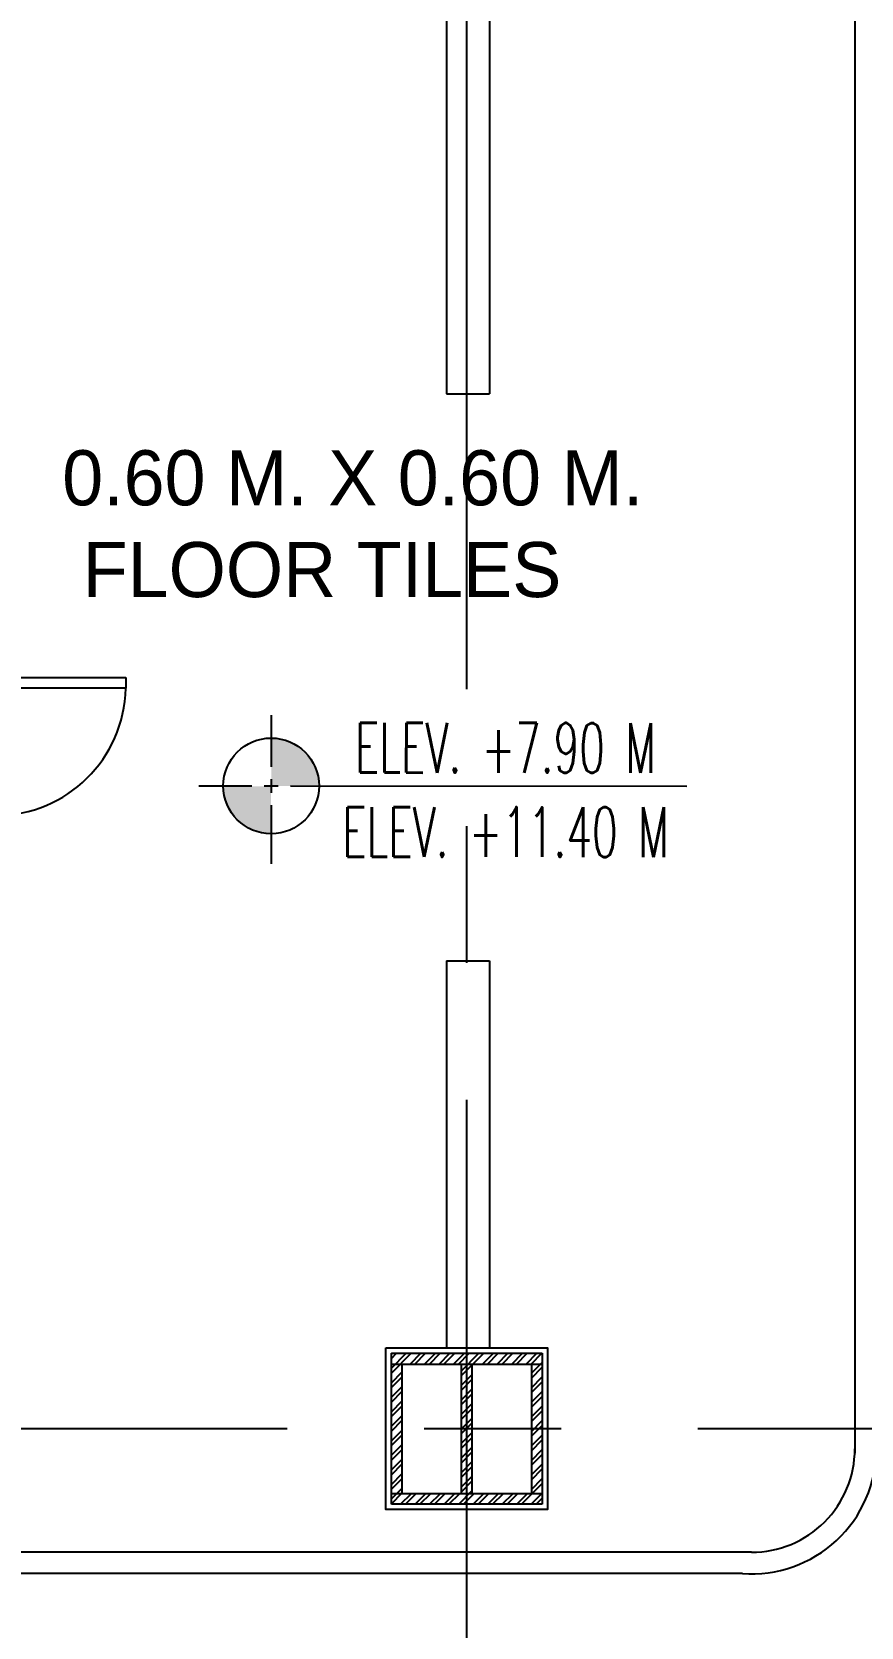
# Model space of a CAD drawing. Header units: millimetres. Extents: x 2148 to 2681, y 758 to 986.
# Drawn here: x 2358.25 to 2362.09, y 874.6 to 882 of the extents above; entities that cross this region are included whole.
import ezdxf

# ---------------------------------------------------------------- set-up
doc = ezdxf.new("R2010")
doc.units = ezdxf.units.MM
doc.linetypes.add('CENTER2', pattern=[28.575, 19.05, -3.175, 3.175, -3.175])
for name, color, linetype in [('A-Hatch', 253, 'Continuous'), ('A-Wall', 4, 'Continuous'), ('cladding', 2, 'Continuous'), ('COL-IN', 2, 'Continuous'), ('D', 1, 'Continuous'), ('DR', 7, 'Continuous'), ('HATCH', 8, 'Continuous'), ('Layer1', 5, 'Continuous'), ('p-boarder', 2, 'Continuous'), ('QUOTE', 2, 'Continuous'), ('S_GRID LINES', 252, 'Continuous')]:
    doc.layers.add(name, color=color, linetype=linetype)
doc.styles.add('100', font='SIMPLEX.shx', dxfattribs={"height": 0.25})
doc.styles.add('MMTX$0$ESMX$0$X-OPTA1D', font='x-opta1d')

msp = doc.modelspace()

# ---------------------------------------------------------------- hatches: boundary and pattern name
at = {"layer": 'A-Hatch'}
h = msp.add_hatch(dxfattribs=at)
h.set_pattern_fill('ANSI32', color=256, scale=0.005, style=0)
h.set_pattern_definition([(45, (61.105554, 3e-13), (-0.0336759605, 0.0336759605), []), (45, (61.128005, 3e-13), (-0.0336759605, 0.0336759605), [])])
h.paths.add_polyline_path([(2360.2661149, 875.868508), (2359.9161149, 875.868508), (2359.9161149, 875.818508), (2360.2661149, 875.818508)])
h.paths.add_polyline_path([(2360.6161149, 875.868508), (2360.2661149, 875.868508), (2360.2661149, 875.818508), (2360.6161149, 875.818508)])
h.paths.add_polyline_path([(2360.6161149, 875.818508), (2360.5661149, 875.818508), (2360.5661149, 875.518508), (2360.6161149, 875.518508)])
h.paths.add_polyline_path([(2360.6161149, 875.518508), (2360.5661149, 875.518508), (2360.5661149, 875.218508), (2360.6161149, 875.218508)])
h.paths.add_polyline_path([(2360.6161149, 875.218508), (2360.2661149, 875.218508), (2360.2661149, 875.168508), (2360.6161149, 875.168508)])
h.paths.add_polyline_path([(2360.2911149, 875.518508), (2360.2661149, 875.518508), (2360.2661149, 875.218508), (2360.2911149, 875.218508)])
h.paths.add_polyline_path([(2360.2661149, 875.518508), (2360.2411149, 875.518508), (2360.2411149, 875.218508), (2360.2661149, 875.218508)])
h.paths.add_polyline_path([(2360.2661149, 875.818508), (2360.2411149, 875.818508), (2360.2411149, 875.518508), (2360.2661149, 875.518508)])
h.paths.add_polyline_path([(2360.2911149, 875.818508), (2360.2661149, 875.818508), (2360.2661149, 875.518508), (2360.2911149, 875.518508)])
h.paths.add_polyline_path([(2359.9661149, 875.818508), (2359.9161149, 875.818508), (2359.9161149, 875.518508), (2359.9661149, 875.518508)])
h.paths.add_polyline_path([(2359.9661149, 875.518508), (2359.9161149, 875.518508), (2359.9161149, 875.218508), (2359.9661149, 875.218508)])
h.paths.add_polyline_path([(2360.2661149, 875.218508), (2359.9161149, 875.218508), (2359.9161149, 875.168508), (2360.2661149, 875.168508)])
at = {"layer": 'Layer1'}
for points in [[(2359.3589007, 878.7210494), (2359.3586651, 878.4990457), (2359.5806688, 878.4988101, 0.414213562)], [(2359.3584633, 878.2759422), (2359.3586826, 878.498447), (2359.1366953, 878.4981815, 0.414213562)]]:
    msp.add_hatch(color=32, dxfattribs=at).paths.add_polyline_path(points)

# ---------------------------------------------------------------- linework, layer by layer
at = {"layer": 'A-Wall', "ltscale": 10}
for p, q in [((2360.1720732, 883.643508), (2360.1720732, 880.3184093)), ((2360.3720781, 883.643508), (2360.3720781, 880.3184093)), ((2360.1720732, 880.3184093), (2360.3720781, 880.3184093)), ((2360.1720732, 877.6890485), (2360.1720732, 875.893508)), ((2360.1720732, 877.6890485), (2360.3720781, 877.6890485)), ((2360.3720781, 877.6890485), (2360.3720781, 875.893508))]:
    msp.add_line(p, q, dxfattribs=at)
at = {"layer": 'cladding', "elevation": 0}
msp.add_lwpolyline([(2359.8911149, 875.893508), (2360.6411149, 875.893508), (2360.6411149, 875.143508), (2359.8911149, 875.143508)], close=True, dxfattribs=at)
at = {"layer": 'COL-IN'}
for p, q in [((2359.9161149, 875.868508, 0), (2360.6161149, 875.868508, 0)), ((2359.9161149, 875.168508, 0), (2359.9161149, 875.868508, 0)), ((2359.9161149, 875.818508, 0), (2360.6161149, 875.818508, 0)), ((2359.9661149, 875.218508, 0), (2359.9661149, 875.818508, 0)), ((2360.2411149, 875.218508, 0), (2360.2411149, 875.818508, 0)), ((2360.2911149, 875.218508, 0), (2360.2911149, 875.818508, 0)), ((2360.5661149, 875.818508, 0), (2360.5661149, 875.218508, 0)), ((2360.6161149, 875.868508, 0), (2360.6161149, 875.168508, 0)), ((2359.9161149, 875.218508, 0), (2360.6161149, 875.218508, 0)), ((2360.6161149, 875.168508, 0), (2359.9161149, 875.168508, 0))]:
    msp.add_line(p, q, dxfattribs=at)
at = {"layer": 'D', "ltscale": 0.5}
for p, q in [((2362.0654087, 897.7969854, 0), (2362.0654087, 875.4053497, 0)), ((2361.5864271, 874.9453235, 0), (2350.9738088, 874.9468762, 0)), ((2361.5440704, 874.8468739, 0), (2350.9738088, 874.8468739, 0))]:
    msp.add_line(p, q, dxfattribs=at)
for centre, radius, start, end in [((2361.5864271, 875.4246956, 0.0000002), 0.5793721, 265.80748895, 0.00000003), ((2361.5864271, 875.4246956, 0), 0.4793721, 270, 0.00000004)]:
    msp.add_arc(centre, radius, start, end, dxfattribs=at)
at = {"layer": 'DR', "ltscale": 10}
for p, q in [((2357.9841713, 879.0022067, 0), (2358.6841713, 879.0022067, 0)), ((2358.6841713, 879.0022067, 0), (2358.6841713, 878.9522067, 0)), ((2358.6841713, 878.9522067, 0), (2358.0841713, 878.9522067, 0))]:
    msp.add_line(p, q, dxfattribs=at)
at = {"layer": 'HATCH', "linetype": 'ByBlock', "ltscale": 0.5}
msp.add_arc((2358.0816215, 878.9648845, 0), 0.6026831, 270.24240342, 358.79466497, dxfattribs=at)
at = {"layer": 'QUOTE'}
for p, q in [((2359.3582559, 878.8280135, 0), (2359.3585421, 878.5886823, 0)), ((2359.0232004, 878.4999027, 0), (2359.2695131, 878.4996413, 0)), ((2359.3267484, 878.4995806, 0), (2359.390549, 878.4995129, 0)), ((2359.3586105, 878.531447, 0), (2359.3586868, 878.4676465, 0)), ((2359.4477843, 878.4994521, 0), (2361.2866361, 878.4980584, 0)), ((2359.3587553, 878.4104112, 0), (2359.3590415, 878.13808, 0))]:
    msp.add_line(p, q, dxfattribs=at)
msp.add_circle((2359.3586645, 878.4995467, 0), 0.2220038, dxfattribs=at)
at = {"layer": 'S_GRID LINES', "linetype": 'CENTER2', "ltscale": 0.2}
for p, q in [((2360.2661149, 867.518508, 0), (2360.2661149, 903.5418845, 0)), ((2365.1483754, 875.518508, 0), (2343.5809635, 875.518508, 0))]:
    msp.add_line(p, q, dxfattribs=at)

# ---------------------------------------------------------------- texts
at = {"color": 2, "insert": (2358.3895854, 879.7139754), "char_height": 0.25536, "width": 11.644719696, "attachment_point": 4, "style": 'MMTX$0$ESMX$0$X-OPTA1D'}
msp.add_mtext('0.60 M. X 0.60 M.\\P FLOOR TILES', dxfattribs=at)
at = {"layer": 'p-boarder', "char_height": 0.231, "width": 11.654519507, "attachment_point": 5, "rotation": 359.95148746, "style": '100'}
for s, insert in [('{\\W0.6;ELEV. +7.90 M}', (2360.4458932, 878.6762151, 0)), ('{\\W0.6;ELEV. +11.40 M}', (2360.4458932, 878.2856197, 0))]:
    msp.add_mtext(s, dxfattribs=dict(at, insert=insert))

doc.saveas('drawing.dxf')
